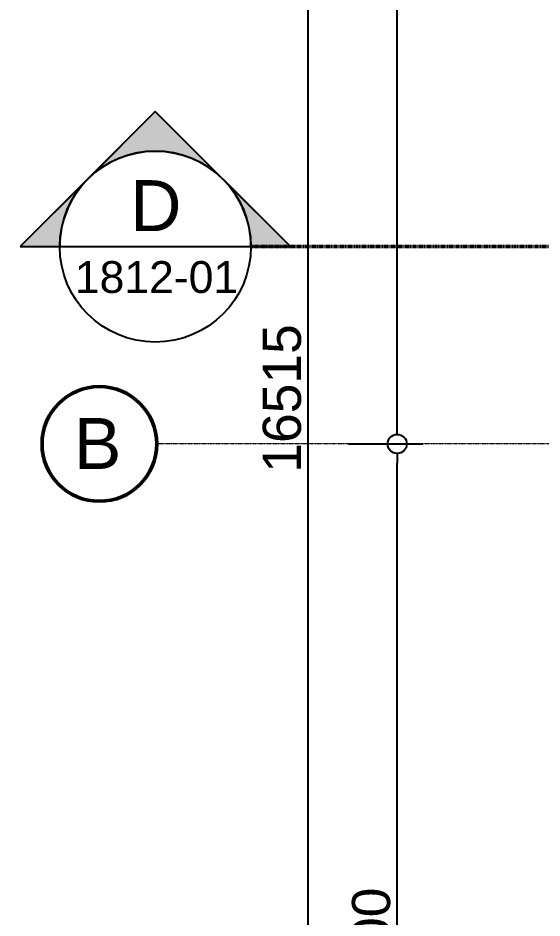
# Model space of a CAD drawing. Header units: millimetres. Extents: x -795739 to -715748, y -34378 to 22353.
# Drawn here: x -795739 to -791627, y -143 to 6924 of the extents above; entities that cross this region are included whole.
import ezdxf
from ezdxf.xclip import XClip

# ---------------------------------------------------------------- set-up
doc = ezdxf.new("R2010")
doc.units = ezdxf.units.MM
doc.header["$XCLIPFRAME"] = 0
doc.linetypes.add('DASH', pattern=[6.35, 3.175, -3.175])
doc.linetypes.add('DPA_Grid _ Level 100', pattern=[10, 5.5, -1.6, 1.3, -1.6])
for name, color, linetype in [('000 - WIPEOUT', 250, 'Continuous'), ('A04_TUBE SERIES', 2, 'Continuous'), ('A11_ALU.SOLID SHEET', 2, 'Continuous')]:
    doc.layers.add(name, color=color, linetype=linetype)
for name, color, linetype, lineweight in [('A-ANNO-DIMS', 1, 'Continuous', 9), ('G-ANNO-SECL', 3, 'Continuous', 9), ('Q-SPCQ', 2, 'Continuous', 9), ('Q-SPCQ-HDLN', 2, 'DASH', 9), ('S-GRID', 251, 'Continuous', 9), ('S-GRID-IDEN', 3, 'Continuous', 50)]:
    doc.layers.add(name, color=color, linetype=linetype, lineweight=lineweight)
doc.styles.add('Arial', font='arial.ttf', dxfattribs={"height": 400})
doc.styles.add('Arial_1', font='arial.ttf', dxfattribs={"height": 250})
doc.styles.add('Arial_2', font='arial.ttf', dxfattribs={"height": 300})
doc.dimstyles.new('DPA-DIM-3_0_C-C', dxfattribs={"dimscale": 304.8, "dimtxt": 306.07782, "dimasz": 0.492126, "dimexe": 0.656168, "dimexo": 0.0625, "dimgap": 0.164042, "dimtad": 1, "dimdec": 0, "dimzin": 0, "dimdsep": 46, "dimtxsty": 'Arial_2', "dimblk1": 'DOTBLANK', "dimblk2": 'DOTBLANK', "dimsah": 1, "dimcen": 0.09, "dimdle": 0.656168, "dimadec": 8, "dimazin": 0, "dimtfac": 1, "dimtdec": 4, "dimtix": 1, "dimtmove": 0, "dimatfit": 3, "dimfxl": 1.312336, "dimfxlon": 1, "dimtvp": 1, "dimtolj": 1, "dimtzin": 0, "dimarcsym": 2})

# ---------------------------------------------------------------- blocks, each defined once
blk = doc.blocks.new('Section - Section Head-531884-4282-01 ENLARGED LOWER PLATFORM LEVEL - REFLECTED CEILING PLAN - SHEET 3')
at = {"layer": 'G-ANNO-SECL'}
h = blk.add_hatch(color=256, dxfattribs=at)
edge = h.paths.add_edge_path()
edge.add_line((-12.803, 5.303), (-7.5, 10.607))
edge.add_line((-7.5, 10.607), (-2.197, 5.303))
edge.add_arc((-7.5, 0), 7.5, 45, 135)
h = blk.add_hatch(color=256, dxfattribs=at)
edge = h.paths.add_edge_path()
edge.add_arc((-7.5, 0), 7.5, 0, 45)
edge.add_line((-2.197, 5.303), (3.107, 0))
edge.add_line((3.107, 0), (0, 0))
edge = h.paths.add_edge_path()
edge.add_line((-15, 0), (-18.107, 0))
edge.add_line((-18.107, 0), (-12.803, 5.303))
edge.add_arc((-7.5, 0), 7.5, 135, 180)
at = {"layer": 'G-ANNO-SECL', "lineweight": 25}
for p, q in [((-7.5, 10.607), (-18.107, 0)), ((-7.5, 10.607), (-12.803, 5.303)), ((3.107, 0), (-7.5, 10.607)), ((-2.197, 5.303), (-7.5, 10.607)), ((-12.803, 5.303), (-18.107, 0)), ((3.107, 0), (-2.197, 5.303)), ((-18.107, 0), (-15, 0)), ((-18.107, 0), (-15, 0)), ((0, 0), (3.107, 0)), ((0, 0), (3.107, 0))]:
    blk.add_line(p, q, dxfattribs=at)
blk.add_circle((-7.5, 0), 7.5, dxfattribs=at)
for start, end in [(45, 135), (135, 180), (0, 45)]:
    blk.add_arc((-7.5, 0), 7.5, start, end, dxfattribs=at)
blk = doc.blocks.new('Grid - 100 Scale-2291345-4282-01 ENLARGED LOWER PLATFORM LEVEL - REFLECTED CEILING PLAN - SHEET 3')
at = {"layer": 'S-GRID-IDEN'}
blk.add_circle((0, 0), 4.5, dxfattribs=at)
blk = doc.blocks.new('_DotBlank')
at = {"color": 0, "linetype": 'ByBlock', "lineweight": -2}
blk.add_line((-0.5, 0), (-1, 0), dxfattribs=at)
blk.add_circle((0, 0), 0.5, dxfattribs=at)
blk = doc.blocks.new('*D1331')
at = {"layer": 'A-ANNO-DIMS', "color": 0, "lineweight": -2, "transparency": 16777216}
for p, q in [((-14961.4, 8615), (-14380.4, 8615)), ((-14580.4, -7750), (-14580.4, 8465)), ((-14961.4, -7900), (-14380.4, -7900))]:
    blk.add_line(p, q, dxfattribs=at)
at = {"layer": 'Defpoints', "color": 0, "transparency": 16777216}
for p in [(-14980.4, 8615), (-14580.4, 8615), (-14980.4, -7900)]:
    blk.add_point(p, dxfattribs=at)
at = {"layer": 'A-ANNO-DIMS', "color": 0, "lineweight": -2, "transparency": 16777216, "xscale": 150, "yscale": 150, "zscale": 150}
for p, rotation in [((-14580.4, 8615), 90), ((-14580.4, -7900), 270)]:
    blk.add_blockref('_DotBlank', p, dxfattribs=dict(at, rotation=rotation))
at = {"layer": 'A-ANNO-DIMS', "color": 0, "transparency": 16777216, "insert": (-14783.6, 357.5), "char_height": 300, "width": 1384.414, "attachment_point": 5, "rotation": 90, "style": 'Arial_2'}
blk.add_mtext('\\A1;16515', dxfattribs=at)
blk = doc.blocks.new('*D1333')
at = {"layer": 'A-ANNO-DIMS', "color": 0, "lineweight": -2, "transparency": 16777216}
for p, q in [((-14261.4, 0), (-13680.4, 0)), ((-13880.4, -7750), (-13880.4, -150)), ((-14261.4, -7900), (-13680.4, -7900))]:
    blk.add_line(p, q, dxfattribs=at)
at = {"layer": 'Defpoints', "color": 0, "transparency": 16777216}
for p in [(-14280.4, 0), (-13880.4, 0), (-14280.4, -7900)]:
    blk.add_point(p, dxfattribs=at)
at = {"layer": 'A-ANNO-DIMS', "color": 0, "lineweight": -2, "transparency": 16777216, "xscale": 150, "yscale": 150, "zscale": 150}
for p, rotation in [((-13880.4, 0), 90), ((-13880.4, -7900), 270)]:
    blk.add_blockref('_DotBlank', p, dxfattribs=dict(at, rotation=rotation))
at = {"layer": 'A-ANNO-DIMS', "color": 0, "transparency": 16777216, "insert": (-14083.6, -3950), "char_height": 300, "width": 1107.531, "attachment_point": 5, "rotation": 90, "style": 'Arial_2'}
blk.add_mtext('\\A1;7900', dxfattribs=at)
blk = doc.blocks.new('*D1334')
at = {"layer": 'A-ANNO-DIMS', "color": 0, "lineweight": -2, "transparency": 16777216}
for p, q in [((-14261.4, 8615), (-13680.4, 8615)), ((-13880.4, 150), (-13880.4, 8465)), ((-14261.4, 0), (-13680.4, 0))]:
    blk.add_line(p, q, dxfattribs=at)
at = {"layer": 'Defpoints', "color": 0, "transparency": 16777216}
for p in [(-14280.4, 8615), (-13880.4, 8615), (-14280.4, 0)]:
    blk.add_point(p, dxfattribs=at)
at = {"layer": 'A-ANNO-DIMS', "color": 0, "lineweight": -2, "transparency": 16777216, "xscale": 150, "yscale": 150, "zscale": 150}
for p, rotation in [((-13880.4, 8615), 90), ((-13880.4, 0), 270)]:
    blk.add_blockref('_DotBlank', p, dxfattribs=dict(at, rotation=rotation))
at = {"layer": 'A-ANNO-DIMS', "color": 0, "transparency": 16777216, "insert": (-14083.6, 4307.5), "char_height": 300, "width": 1107.531, "attachment_point": 5, "rotation": 90, "style": 'Arial_2'}
blk.add_mtext('\\A1;8615', dxfattribs=at)
blk = doc.blocks.new('*U678')
blk.add_attdef('EXTR.OVL-LENGTH_', (-25, -59.1), '', height=5)
blk.add_wipeout([(-25, 0), (25, 0), (25, 9187.5), (-25, 9187.5)]).dxf.layer = '000 - WIPEOUT'
at = {"layer": 'A04_TUBE SERIES', "color": 0}
blk.add_lwpolyline([(-25, 0), (25, 0), (25, 9187.5), (-25, 9187.5)], close=True, dxfattribs=at)
blk = doc.blocks.new('*U679')
blk.add_attdef('EXTR.OVL-LENGTH_', (-25, -59.1), '', height=5)
blk.add_wipeout([(-25, 0), (25, 0), (25, 9187.5), (-25, 9187.5)]).dxf.layer = '000 - WIPEOUT'
at = {"layer": 'A04_TUBE SERIES', "color": 0}
blk.add_lwpolyline([(-25, 0), (25, 0), (25, 9187.5), (-25, 9187.5)], close=True, dxfattribs=at)
blk = doc.blocks.new('*U921')
blk.add_attdef('EXTR.OVL-LENGTH_', (-25, -59.1), '', height=5)
blk.add_wipeout([(-25, 0), (25, 0), (25, 67400), (-25, 67400)]).dxf.layer = '000 - WIPEOUT'
at = {"layer": 'A04_TUBE SERIES', "color": 0}
blk.add_lwpolyline([(-25, 0), (25, 0), (25, 67400), (-25, 67400)], close=True, dxfattribs=at)
blk = doc.blocks.new('*U922')
blk.add_attdef('EXTR.OVL-LENGTH_', (-25, -59.1), '', height=5)
blk.add_wipeout([(-25, 0), (25, 0), (25, 67400), (-25, 67400)]).dxf.layer = '000 - WIPEOUT'
at = {"layer": 'A04_TUBE SERIES', "color": 0}
blk.add_lwpolyline([(-25, 0), (25, 0), (25, 67400), (-25, 67400)], close=True, dxfattribs=at)
blk = doc.blocks.new('*U923')
blk.add_attdef('EXTR.OVL-LENGTH_', (-25, -59.1), '', height=5)
blk.add_wipeout([(-25, 0), (25, 0), (25, 67400), (-25, 67400)]).dxf.layer = '000 - WIPEOUT'
at = {"layer": 'A04_TUBE SERIES', "color": 0}
blk.add_lwpolyline([(-25, 0), (25, 0), (25, 67400), (-25, 67400)], close=True, dxfattribs=at)
blk = doc.blocks.new('*U924')
blk.add_attdef('EXTR.OVL-LENGTH_', (-25, -59.1), '', height=5)
blk.add_wipeout([(-25, 0), (25, 0), (25, 67400), (-25, 67400)]).dxf.layer = '000 - WIPEOUT'
at = {"layer": 'A04_TUBE SERIES', "color": 0}
blk.add_lwpolyline([(-25, 0), (25, 0), (25, 67400), (-25, 67400)], close=True, dxfattribs=at)
blk = doc.blocks.new('*U941')
at = {"color": 3}
for points in [[(-875, 3550), (875, 3550), (875, 3250), (-875, 3250)], [(-875, 3150), (875, 3150), (875, 2850), (-875, 2850)], [(-875, 2750), (875, 2750), (875, 2450), (-875, 2450)], [(-875, 2350), (875, 2350), (875, 2050), (-875, 2050)], [(-875, 1950), (875, 1950), (875, 1650), (-875, 1650)], [(-875, 1550), (875, 1550), (875, 1250), (-875, 1250)], [(-875, 1150), (875, 1150), (875, 850), (-875, 850)], [(-875, 750), (875, 750), (875, 450), (-875, 450)], [(-875, 350), (875, 350), (875, 50), (-875, 50)], [(-875, -50), (875, -50), (875, -350), (-875, -350)], [(-875, -450), (875, -450), (875, -750), (-875, -750)], [(-875, -850), (875, -850), (875, -1150), (-875, -1150)], [(-875, -1250), (875, -1250), (875, -1550), (-875, -1550)], [(-875, -1650), (875, -1650), (875, -1950), (-875, -1950)], [(-875, -2050), (875, -2050), (875, -2350), (-875, -2350)], [(-875, -2450), (875, -2450), (875, -2750), (-875, -2750)], [(-875, -2850), (875, -2850), (875, -3150), (-875, -3150)], [(-875, -3250), (875, -3250), (875, -3550), (-875, -3550)]]:
    blk.add_wipeout(points, dxfattribs=at).dxf.layer = '000 - WIPEOUT'
at = {"layer": 'A11_ALU.SOLID SHEET', "color": 0, "linetype": 'ByBlock'}
for points in [[(-875, 3250), (875, 3250), (875, 3550), (-875, 3550)], [(-875, 2850), (875, 2850), (875, 3150), (-875, 3150)], [(-875, 2450), (875, 2450), (875, 2750), (-875, 2750)], [(-875, 2050), (875, 2050), (875, 2350), (-875, 2350)], [(-875, 1650), (875, 1650), (875, 1950), (-875, 1950)], [(-875, 1250), (875, 1250), (875, 1550), (-875, 1550)], [(-875, 850), (875, 850), (875, 1150), (-875, 1150)], [(-875, 450), (875, 450), (875, 750), (-875, 750)], [(-875, 50), (875, 50), (875, 350), (-875, 350)], [(-875, -350), (875, -350), (875, -50), (-875, -50)], [(-875, -750), (875, -750), (875, -450), (-875, -450)], [(-875, -1150), (875, -1150), (875, -850), (-875, -850)], [(-875, -1550), (875, -1550), (875, -1250), (-875, -1250)], [(-875, -1950), (875, -1950), (875, -1650), (-875, -1650)], [(-875, -2350), (875, -2350), (875, -2050), (-875, -2050)], [(-875, -2750), (875, -2750), (875, -2450), (-875, -2450)], [(-875, -3150), (875, -3150), (875, -2850), (-875, -2850)], [(-875, -3550), (875, -3550), (875, -3250), (-875, -3250)]]:
    blk.add_lwpolyline(points, close=True, dxfattribs=at)
blk = doc.blocks.new('*U1025')
blk.add_lwpolyline([(-38349, 4315), (-38349, 2757.5), (-41450, 2757.5), (-41450, 4315), (-49246.8, 4315), (-49246.8, 550), (-30509.1, 550), (-30509.1, 4315), (-38349, 4315)])
blk.add_lwpolyline([(-107450, -550), (27650, -550), (27650, -3480), (-107450, -3480)], close=True)
at = {"layer": 'A04_TUBE SERIES', "linetype": 'ByBlock', "rotation": 270}
for name, p in [('*U678', (-49147, 1457.5)), ('*U679', (-49147, 1207.5)), ('*U922', (-107350, -615)), ('*U921', (-107350, -865)), ('*U923', (-107350, -3165)), ('*U924', (-107350, -3415))]:
    blk.add_blockref(name, p, dxfattribs=at)
at = {"layer": 'A11_ALU.SOLID SHEET', "linetype": 'ByBlock', "rotation": 90}
blk.add_blockref('*U941', (-45100, 2432.5), dxfattribs=at)
blk = doc.blocks.new('DPA_Speciality_PlatformScreenDoor - Length_135300-12767973-4180-01 LOWER PLATFORM LEVEL - REFLECTED CEILING PLAN')
at = {"layer": 'Q-SPCQ-HDLN'}
for p, q in [((135200, -330), (-100, -330)), ((135200, -400), (-100, -400))]:
    blk.add_line(p, q, dxfattribs=at)
blk = doc.blocks.new('C-1-PP19-AR-4180-01-B_20250908-040939_EXDOWNLIGHT')
at = {"layer": 'Q-SPCQ', "rotation": 180}
blk.add_blockref('DPA_Speciality_PlatformScreenDoor - Length_135300-12767973-4180-01 LOWER PLATFORM LEVEL - REFLECTED CEILING PLAN', (27650, -3810), dxfattribs=at)
blk = doc.blocks.new('*U1241')
at = {"layer": 'S-GRID', "linetype": 'DPA_Grid _ Level 100'}
blk.add_line((57901.1, 0), (-15767.8, 0), dxfattribs=at)
at = {"layer": 'S-GRID-IDEN', "xscale": 99.99999999999993, "yscale": 99.99999999999993, "zscale": 99.99999999999993, "rotation": 89.9999999999998}
blk.add_blockref('Grid - 100 Scale-2291345-4282-01 ENLARGED LOWER PLATFORM LEVEL - REFLECTED CEILING PLAN - SHEET 3', (-16217.8, 0), dxfattribs=at)
at = {"layer": 'S-GRID-IDEN', "lineweight": 9, "insert": (-16417.6, 203.9), "char_height": 400, "width": 456.962, "attachment_point": 1, "style": 'Arial'}
blk.add_mtext('B', dxfattribs=at)
at = {"layer": 'A-ANNO-DIMS'}
for base, p1, p2, override, picture, middle in [((-14580.4, 8615), (-14980.4, -7900), (-14980.4, 8615), {"dimpost": '<>', "dimfxl": 16515.002991}, '*D1331', (-14783.6, 357.5)), ((-13880.4, 8615), (-14280.4, 0), (-14280.4, 8615), {"dimpost": '<>', "dimfxl": 8614.999996}, '*D1334', (-14083.6, 4307.5)), ((-13880.4, 0), (-14280.4, -7900), (-14280.4, 0), {"dimpost": '<>', "dimfxl": 7900.002995}, '*D1333', (-14083.6, -3950))]:
    dim = blk.add_linear_dim(base=base, p1=p1, p2=p2, angle=90, dimstyle='DPA-DIM-3_0_C-C', override=override, dxfattribs=at)
    dim.commit()
    dim.dimension.update_dxf_attribs({"geometry": picture, "text_midpoint": middle})

msp = doc.modelspace()

# ---------------------------------------------------------------- linework, layer by layer
at = {"layer": 'G-ANNO-SECL', "lineweight": 25}
msp.add_line((-795411.1, 5128.6), (-793911.1, 5128.6), dxfattribs=at)

# ---------------------------------------------------------------- block references
ref = msp.add_blockref('*U1025', (-744682.4, 3579))
XClip(ref).set_block_clipping_path([(-45801.3280238605, -9620.0077451947), (23704.0078937773, 10334.9999958097)])
at = {"layer": 'G-ANNO-SECL', "lineweight": 25, "xscale": 99.99999999999993, "yscale": 99.99999999999993, "zscale": 99.99999999999993}
msp.add_blockref('Section - Section Head-531884-4282-01 ENLARGED LOWER PLATFORM LEVEL - REFLECTED CEILING PLAN - SHEET 3', (-793911.1, 5128.6), dxfattribs=at)

# ---------------------------------------------------------------- texts
at = {"layer": 'G-ANNO-SECL', "lineweight": 25, "attachment_point": 1}
for s, insert, char_height, width, style in [('D', (-794859, 5650.6), 400, 489.029, 'Arial'), ('1812-01', (-795292.5, 5014.8), 250, 1539.24, 'Arial_1')]:
    msp.add_mtext(s, dxfattribs=dict(at, insert=insert, char_height=char_height, width=width, style=style))

# ---------------------------------------------------------------- next in the draw order: linework, layer by layer
at = {"layer": 'G-ANNO-SECL', "linetype": 'DPA_Grid _ Level 100', "lineweight": 50}
msp.add_line((-793911.1, 5128.6), (-721435.3, 5139.9), dxfattribs=at)

# ---------------------------------------------------------------- next in the draw order: block references
msp.add_blockref('*U1241', (-778882.4, 3579))
ref = msp.add_blockref('C-1-PP19-AR-4180-01-B_20250908-040939_EXDOWNLIGHT', (-744682.4, 3579))
XClip(ref).set_block_clipping_path([(-45801.3280238605, -9620.0077451947), (23704.0078937773, 10334.9999958097)])

doc.saveas('drawing.dxf')
